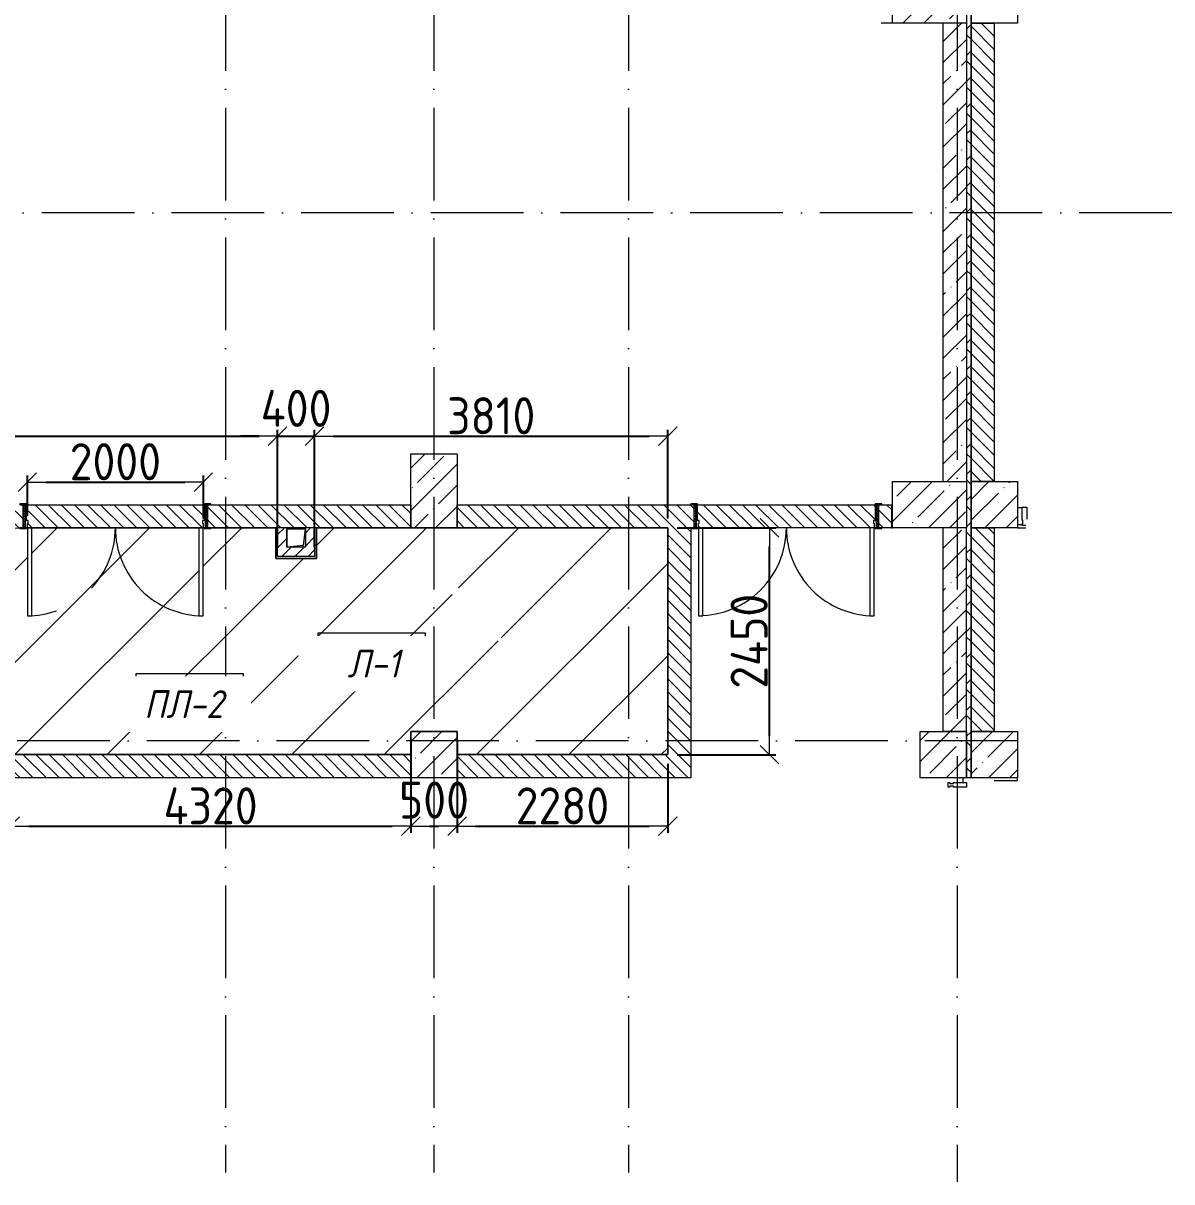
# Model space of a CAD drawing. Header units: millimetres. Extents: x 222978 to 324953, y 104171 to 146527.
# Drawn here: x 241594 to 253996, y 104316 to 116829 of the extents above; entities that cross this region are included whole.
import ezdxf

# ---------------------------------------------------------------- set-up
doc = ezdxf.new("R2010")
doc.units = ezdxf.units.MM
doc.linetypes.add('50_200_ШТРИХ_1Т_ш5_п1_п1_', pattern=[1400, 1000, -200, 0, -200])
for name, color, linetype, lineweight in [('A-CLNG', 7, 'Continuous', 9), ('A-CLNG-IDEN', 7, 'Continuous', 9), ('A-CLNG-PATT', 7, 'Continuous', 9), ('A-DOOR', 7, 'Continuous', 9), ('A-DOOR-1', 7, 'Continuous', 5), ('A-DOOR-FRAM', 7, 'Continuous', 9), ('A-DOOR-FRAM-1', 7, 'Continuous', 5), ('A-FLOR', 7, 'Continuous', 9), ('A-GLAZ-CWMG', 7, 'Continuous', 9), ('A-GLAZ-CWMG-1', 7, 'Continuous', 20), ('A-WALL', 7, 'Continuous', 5), ('A-WALL-FNSH-1', 7, 'Continuous', 5), ('I-WALL', 7, 'Continuous', 5), ('S-COLS', 7, 'Continuous', 9), ('S-COLS-1', 7, 'Continuous', 5), ('Размеры', 7, 'Continuous', 15)]:
    doc.layers.add(name, color=color, linetype=linetype, lineweight=lineweight)
for name, color, linetype, lineweight, true_color in [('I-WALL-2', 7, 'Continuous', 5, 0x787878), ('M-EQPM-1', 7, 'Continuous', 9, 0xaaaaaa), ('M-EQPM-2', 7, 'Continuous', 9, 0xe2e2e2), ('Оси-3', 7, '50_200_ШТРИХ_1Т_ш5_п1_п1_', 9, 0xaaaaaa)]:
    doc.layers.add(name, color=color, linetype=linetype, lineweight=lineweight, true_color=true_color)
doc.styles.add('ISOCPEUR_I_1', font='isocpeui.ttf', dxfattribs={"width": 0.9, "height": 500})
doc.styles.add('СПДС', font='isocpeur.ttf', dxfattribs={"width": 0.9})
doc.dimstyles.new('Больше Размера А3', dxfattribs={"dimtxt": 400, "dimasz": 200, "dimexe": 70, "dimexo": 100, "dimgap": 20, "dimtad": 1, "dimdec": 0, "dimrnd": 10, "dimzin": 0, "dimdsep": 46, "dimtxsty": 'СПДС', "dimblk": 'ARROWHEAD_6', "dimcen": 1, "dimclrd": 256, "dimclre": 256, "dimclrt": 256, "dimazin": 0, "dimtfac": 1, "dimtdec": 0, "dimtmove": 2, "dimatfit": 3, "dimfxl": 1, "dimtolj": 1, "dimtzin": 0, "dimarcsym": 0})
pattern_1 = [(135, (177078.66, 41498.28), (-70.71068, -70.71068), [])]
pattern_2 = [(45, (-821.384, 189.685), (-14.1421, 14.1421), []), (135, (-821.384, 189.685), (-14.1421, -14.1421), [])]
pattern_3 = [(135, (1301.41, 189.685), (-14.1421, -14.1421), []), (225, (1301.41, 189.685), (14.1421, -14.1421), [])]
pattern_4 = [(45, (177078.66, 41498.28), (-228.0985, 228.0985), []), (45, (177306.76, 41498.28), (-228.0985, 228.0985), [403.225, -80.645, 6.706, -73.939])]
pattern_5 = [(45, (177078.66, 41498.28), (-70.71068, 70.71068), [])]
pattern_6 = [(0, (177078.66, 41498.28), (406.4, 101.6), [6.706, -298.094, 6.706, -298.094, -1625.6]), (0, (177078.66, 41498.28), (406.4, 101.6), [-609.6, 6.706, -602.894, 6.706, -298.094, -711.2]), (0, (177078.66, 41498.28), (406.4, 101.6), [-1524, 6.706, -196.494, 6.706, -501.294]), (120, (177231.06, 41549.08), (-291.18818, 301.15272), [6.706, -298.094, 6.706, -298.094, -1625.6]), (120, (177231.06, 41549.08), (-291.18818, 301.15272), [-609.6, 6.706, -602.894, 6.706, -298.094, -711.2]), (120, (177231.06, 41549.08), (-291.18818, 301.15272), [-1524, 6.706, -196.494, 6.706, -501.294]), (240, (177281.86, 41752.28), (-115.21182, -402.75272), [6.706, -298.094, 6.706, -298.094, -1625.6]), (240, (177281.86, 41752.28), (-115.21182, -402.75272), [-609.6, 6.706, -602.894, 6.706, -298.094, -711.2]), (240, (177281.86, 41752.28), (-115.21182, -402.75272), [-1524, 6.706, -196.494, 6.706, -501.294])]

# ---------------------------------------------------------------- blocks, each defined once
blk = doc.blocks.new('110_Дверь_СКБ_2Ст - СОШ_Д-22_1_Дв_2000x2100h_Физкультурный зал_ Зал для хореографии_ Снарядная_ Инвентарная_EI30-25959718-АИ_План потолка_1 этаж')
at = {"layer": 'A-DOOR-FRAM-1'}
h = blk.add_hatch(dxfattribs=at)
h.set_pattern_fill('FP_109', color=256, style=0, pattern_type=2)
h.set_pattern_definition(pattern_2)
h.paths.add_polyline_path([(-987.5, 125), (-987.5, -125), (-962.5, -125), (-962.5, 125)])
h = blk.add_hatch(dxfattribs=at)
h.set_pattern_fill('FP_110', color=256, style=0, pattern_type=2)
h.set_pattern_definition(pattern_3)
h.paths.add_polyline_path([(1012.5, 125), (987.5, 125), (987.5, -125), (1012.5, -125), (1012.5, -60.4)])
at = {"layer": 'A-DOOR'}
for p, q in [((-937.5, 1075), (-937.5, 125)), ((-887.5, 1075), (-937.5, 1075)), ((-887.5, 125), (-887.5, 1075)), ((962.5, 1075), (912.5, 1075)), ((912.5, 1075), (912.5, 125)), ((962.5, 125), (962.5, 1075)), ((-937.5, 125), (-887.5, 125)), ((912.5, 125), (962.5, 125))]:
    blk.add_line(p, q, dxfattribs=at)
at = {"layer": 'A-DOOR-1'}
for centre, start, end in [((-937.5, 125), 360, 90), ((962.5, 125), 90, 180)]:
    blk.add_arc(centre, 950, start, end, dxfattribs=at)
at = {"layer": 'A-DOOR-FRAM'}
for p, q in [((-947.5, 133), (-1017.5, 133)), ((-1017.5, 133), (-1017.5, 125)), ((-947.5, 125), (-947.5, 133)), ((1042.5, 133), (972.5, 133)), ((972.5, 133), (972.5, 125)), ((1042.5, 125), (1042.5, 133)), ((-1017.5, 125), (-947.5, 125)), ((-962.5, 125), (-987.5, 125)), ((-987.5, 125), (-987.5, -125)), ((-937.5, 125), (-962.5, 125)), ((-962.5, 125), (-962.5, 45)), ((-962.5, -125), (-962.5, 125)), ((-962.5, 45), (-927.5, 45)), ((-947.5, 45), (-962.5, 45)), ((-962.5, 45), (-962.5, -125)), ((-947.5, -125), (-947.5, 45)), ((-937.5, 75), (-937.5, 125)), ((-927.5, 75), (-937.5, 75)), ((-927.5, 45), (-927.5, 75)), ((962.5, 75), (952.5, 75)), ((952.5, 75), (952.5, 45)), ((952.5, 45), (987.5, 45)), ((962.5, 125), (962.5, 75)), ((987.5, 125), (962.5, 125)), ((972.5, 125), (1042.5, 125)), ((987.5, 45), (972.5, 45)), ((972.5, 45), (972.5, -125)), ((987.5, 45), (987.5, 125)), ((1012.5, 125), (987.5, 125)), ((987.5, 125), (987.5, -125)), ((987.5, -125), (987.5, 45)), ((1012.5, -125), (1012.5, 125)), ((-947.5, -125), (-1017.5, -125)), ((-1017.5, -125), (-1017.5, -133)), ((-987.5, -125), (-962.5, -125)), ((-962.5, -125), (-947.5, -125)), ((-947.5, -133), (-947.5, -125)), ((1042.5, -125), (972.5, -125)), ((972.5, -125), (972.5, -133)), ((972.5, -125), (987.5, -125)), ((987.5, -125), (1012.5, -125)), ((1042.5, -133), (1042.5, -125)), ((-1017.5, -133), (-947.5, -133)), ((972.5, -133), (1042.5, -133))]:
    blk.add_line(p, q, dxfattribs=at)
blk = doc.blocks.new('110_Дверь_СКБ_2Ст - СОШ_Д-22_1_Дв_2000x2100h_Физкультурный зал_ Зал для хореографии_ Снарядная_ Инвентарная_EI30-25959547-АИ_План потолка_1 этаж')
at = {"layer": 'A-DOOR-FRAM-1'}
h = blk.add_hatch(dxfattribs=at)
h.set_pattern_fill('FP_109', color=256, style=0, pattern_type=2)
h.set_pattern_definition(pattern_2)
h.paths.add_polyline_path([(-987.5, 125), (-987.5, -125), (-962.5, -125), (-962.5, 125)])
h = blk.add_hatch(dxfattribs=at)
h.set_pattern_fill('FP_110', color=256, style=0, pattern_type=2)
h.set_pattern_definition(pattern_3)
h.paths.add_polyline_path([(987.5, 125), (987.5, -125), (1012.5, -125), (1012.5, 125)])
at = {"layer": 'A-DOOR'}
for p, q in [((-937.5, 1075), (-937.5, 125)), ((-887.5, 1075), (-937.5, 1075)), ((-887.5, 125), (-887.5, 1075)), ((962.5, 1075), (912.5, 1075)), ((912.5, 1075), (912.5, 125)), ((962.5, 125), (962.5, 1075)), ((-937.5, 125), (-887.5, 125)), ((912.5, 125), (962.5, 125))]:
    blk.add_line(p, q, dxfattribs=at)
at = {"layer": 'A-DOOR-1'}
for centre, start, end in [((-937.5, 125), 360, 90), ((962.5, 125), 90, 109.43525), ((962.5, 125), 136.72696, 180)]:
    blk.add_arc(centre, 950, start, end, dxfattribs=at)
at = {"layer": 'A-DOOR-FRAM'}
for p, q in [((-947.5, 133), (-1017.5, 133)), ((-1017.5, 133), (-1017.5, 125)), ((-947.5, 125), (-947.5, 133)), ((1042.5, 133), (972.5, 133)), ((972.5, 133), (972.5, 125)), ((1042.5, 125), (1042.5, 133)), ((-1017.5, 125), (-947.5, 125)), ((-962.5, 125), (-987.5, 125)), ((-987.5, 125), (-987.5, -125)), ((-937.5, 125), (-962.5, 125)), ((-962.5, 125), (-962.5, 45)), ((-962.5, -125), (-962.5, 125)), ((-962.5, 45), (-927.5, 45)), ((-947.5, 45), (-962.5, 45)), ((-962.5, 45), (-962.5, -125)), ((-947.5, -125), (-947.5, 45)), ((-937.5, 75), (-937.5, 125)), ((-927.5, 75), (-937.5, 75)), ((-927.5, 45), (-927.5, 75)), ((962.5, 75), (952.5, 75)), ((952.5, 75), (952.5, 45)), ((952.5, 45), (987.5, 45)), ((962.5, 125), (962.5, 75)), ((987.5, 125), (962.5, 125)), ((972.5, 125), (1042.5, 125)), ((987.5, 45), (972.5, 45)), ((972.5, 45), (972.5, -125)), ((987.5, 45), (987.5, 125)), ((1012.5, 125), (987.5, 125)), ((987.5, 125), (987.5, -125)), ((987.5, -125), (987.5, 45)), ((1012.5, -125), (1012.5, 125)), ((-947.5, -125), (-1017.5, -125)), ((-1017.5, -125), (-1017.5, -133)), ((-987.5, -125), (-962.5, -125)), ((-962.5, -125), (-947.5, -125)), ((-947.5, -133), (-947.5, -125)), ((1042.5, -125), (972.5, -125)), ((972.5, -125), (972.5, -133)), ((972.5, -125), (987.5, -125)), ((987.5, -125), (1012.5, -125)), ((1042.5, -133), (1042.5, -125)), ((-1017.5, -133), (-947.5, -133)), ((972.5, -133), (1042.5, -133))]:
    blk.add_line(p, q, dxfattribs=at)
blk = doc.blocks.new('BSC_Колонна _Прямоугольная - 500х800-V299-АИ_План потолка_1 этаж')
at = {"layer": 'S-COLS-1'}
h = blk.add_hatch(dxfattribs=at)
h.set_pattern_fill('FP_190', color=256, style=0, pattern_type=2)
h.set_pattern_definition([(315, (-75581.04, 74300), (228.0985, 228.0985), []), (315, (-75581.04, 74071.9), (228.0985, 228.0985), [403.225, -80.645, 6.706, -73.939])])
h.paths.add_polyline_path([(-250, -364), (-250, -400), (250, -400), (250, 400), (-250, 400), (-250, -150)])
for p, q in [((-250, 400), (250, 400)), ((-250, -400), (-250, 400)), ((250, 400), (250, -400)), ((250, -400), (-250, -400))]:
    blk.add_line(p, q, dxfattribs=at)
blk = doc.blocks.new('BSC_Колонна _Прямоугольная - 500х800-V300-АИ_План потолка_1 этаж')
at = {"layer": 'S-COLS-1'}
h = blk.add_hatch(dxfattribs=at)
h.set_pattern_fill('FP_191', color=256, style=0, pattern_type=2)
h.set_pattern_definition([(315, (-70130.7, 74300), (228.0985, 228.0985), []), (315, (-70130.7, 74071.9), (228.0985, 228.0985), [403.225, -80.645, 6.706, -73.939])])
h.paths.add_polyline_path([(-250, -124), (-250, -400), (250, -400), (250, 400), (-250, 400), (-250, -16)])
for p, q in [((-250, 400), (250, 400)), ((-250, -400), (-250, 400)), ((250, 400), (250, -400)), ((250, -400), (-250, -400))]:
    blk.add_line(p, q, dxfattribs=at)
blk = doc.blocks.new('Канал вертикальный прямоугольный - Шахта - значок проема-24087354-АИ_План потолка_1 этаж')
at = {"layer": 'M-EQPM-2'}
blk.add_hatch(color=256, dxfattribs=at).paths.add_polyline_path([(10, 100), (-100, 100), (-100, -100), (-80, 80), (100, 100)])
at = {"layer": 'M-EQPM-1'}
for p, q in [((-100, -100), (-100, 100)), ((-100, 100), (100, 100)), ((-80, 80), (-100, -100)), ((-80, 80), (100, 100)), ((100, 100), (100, -100)), ((100, -100), (-100, -100))]:
    blk.add_line(p, q, dxfattribs=at)
blk = doc.blocks.new('BSC_Колонна _Прямоугольная - 500х500-V395-АИ_План потолка_1 этаж')
at = {"layer": 'S-COLS-1'}
h = blk.add_hatch(dxfattribs=at)
h.set_pattern_fill('FP_253', color=256, style=0, pattern_type=2)
h.set_pattern_definition([(45, (-68950, -67430.7), (-228.0985, 228.0985), []), (45, (-68721.9, -67430.7), (-228.0985, 228.0985), [403.225, -80.645, 6.706, -73.939])])
h.paths.add_polyline_path([(250, -250), (250, 250), (-250, 250), (-250, -250)])
for p, q in [((-250, 250), (250, 250)), ((-250, -250), (-250, 250)), ((250, 250), (250, -250)), ((250, -250), (-250, -250))]:
    blk.add_line(p, q, dxfattribs=at)
blk = doc.blocks.new('Прямоугольный импост - Импост структурный с накладкой - 180мм-20786475-АИ_План потолка_1 этаж')
at = {"layer": 'A-GLAZ-CWMG-1'}
for p, q in [((15, 17), (-25, 17)), ((-25, 17), (-25, 0)), ((-25, 0), (-15, 0)), ((-15, 0), (-15, -40)), ((-15, -40), (-25, -40)), ((-25, -40), (-25, -180)), ((25, -180), (25, -50)), ((-25, -180), (25, -180))]:
    blk.add_line(p, q, dxfattribs=at)
blk = doc.blocks.new('Прямоугольный импост - Импост структурный с накладкой - 180мм-V239-АИ_План потолка_1 этаж')
at = {"layer": 'A-GLAZ-CWMG-1'}
for p, q in [((25, 180), (-25, 180)), ((-25, 180), (-25, 40)), ((25, 40), (25, 180)), ((-25, 40), (-15, 40)), ((-15, 0), (-25, 0)), ((-25, 0), (-25, -17)), ((-15, 40), (-15, 0)), ((15, 0), (15, 40)), ((15, 40), (25, 40)), ((25, 0), (15, 0)), ((25, -17), (25, 0)), ((-25, -17), (25, -17))]:
    blk.add_line(p, q, dxfattribs=at)
blk = doc.blocks.new('ARROWHEAD_6')
at = {"color": 0, "linetype": 'Continuous'}
for p, q in [((0, 0), (-1, 0)), ((-0.5, -0.5), (0.5, 0.5))]:
    blk.add_line(p, q, dxfattribs=at)
blk = doc.blocks.new('*D26')
at = {"layer": 'Defpoints', "color": 0, "transparency": 16777216}
for p in [(248554, 111379), (249652, 111379), (248554, 108929)]:
    blk.add_point(p, dxfattribs=at)
at = {"layer": 'Размеры', "lineweight": -2, "transparency": 16777216}
for p, q in [((248654, 111379), (249722, 111379)), ((249652, 109129), (249652, 111179)), ((248654, 108929), (249722, 108929))]:
    blk.add_line(p, q, dxfattribs=at)
at = {"layer": 'Размеры', "lineweight": -2, "transparency": 16777216, "xscale": 200, "yscale": 200, "zscale": 200}
for p, rotation in [((249652, 111379), 90), ((249652, 108929), 270)]:
    blk.add_blockref('ARROWHEAD_6', p, dxfattribs=dict(at, rotation=rotation))
at = {"layer": 'Размеры', "transparency": 16777216, "insert": (249432, 110154), "char_height": 400, "attachment_point": 5, "rotation": 90, "style": 'СПДС'}
blk.add_mtext('\\A1;2450', dxfattribs=at)
blk = doc.blocks.new('*D27')
at = {"layer": 'Defpoints', "color": 0, "transparency": 16777216}
for p in [(244340, 112369), (234829, 111369), (244340, 111369)]:
    blk.add_point(p, dxfattribs=at)
at = {"layer": 'Размеры', "lineweight": -2, "transparency": 16777216}
for p, q in [((234829, 111469), (234829, 112439)), ((244340, 111469), (244340, 112439)), ((235029, 112369), (244140, 112369))]:
    blk.add_line(p, q, dxfattribs=at)
at = {"layer": 'Размеры', "lineweight": -2, "transparency": 16777216, "xscale": 200, "yscale": 200, "zscale": 200, "rotation": 180}
blk.add_blockref('ARROWHEAD_6', (234829, 112369), dxfattribs=at)
at = {"layer": 'Размеры', "lineweight": -2, "transparency": 16777216, "xscale": 200, "yscale": 200, "zscale": 200}
blk.add_blockref('ARROWHEAD_6', (244340, 112369), dxfattribs=at)
at = {"layer": 'Размеры', "transparency": 16777216, "insert": (239585, 112589), "char_height": 400, "attachment_point": 5, "style": 'СПДС'}
blk.add_mtext('\\A1;9510', dxfattribs=at)
blk = doc.blocks.new('*D28')
at = {"layer": 'Defpoints', "color": 0, "transparency": 16777216}
for p in [(244740, 112369), (244340, 111069), (244740, 111069)]:
    blk.add_point(p, dxfattribs=at)
at = {"layer": 'Размеры', "lineweight": -2, "transparency": 16777216}
for p, q in [((244340, 111169), (244340, 112439)), ((244740, 111169), (244740, 112439)), ((244140, 112369), (243940, 112369)), ((244340, 112369), (244740, 112369)), ((244940, 112369), (245140, 112369))]:
    blk.add_line(p, q, dxfattribs=at)
at = {"layer": 'Размеры', "lineweight": -2, "transparency": 16777216, "xscale": 200, "yscale": 200, "zscale": 200}
blk.add_blockref('ARROWHEAD_6', (244340, 112369), dxfattribs=at)
at = {"layer": 'Размеры', "lineweight": -2, "transparency": 16777216, "xscale": 200, "yscale": 200, "zscale": 200, "rotation": 180}
blk.add_blockref('ARROWHEAD_6', (244740, 112369), dxfattribs=at)
at = {"layer": 'Размеры', "transparency": 16777216, "insert": (244540, 112669), "char_height": 400, "attachment_point": 5, "style": 'СПДС'}
blk.add_mtext('\\A1;400', dxfattribs=at)
blk = doc.blocks.new('*D29')
at = {"layer": 'Defpoints', "color": 0, "transparency": 16777216}
for p in [(248554, 112369), (248554, 111379), (244740, 111069)]:
    blk.add_point(p, dxfattribs=at)
at = {"layer": 'Размеры', "lineweight": -2, "transparency": 16777216}
for p, q in [((244740, 111169), (244740, 112439)), ((248554, 111479), (248554, 112439)), ((244940, 112369), (248354, 112369))]:
    blk.add_line(p, q, dxfattribs=at)
at = {"layer": 'Размеры', "lineweight": -2, "transparency": 16777216, "xscale": 200, "yscale": 200, "zscale": 200, "rotation": 180}
blk.add_blockref('ARROWHEAD_6', (244740, 112369), dxfattribs=at)
at = {"layer": 'Размеры', "lineweight": -2, "transparency": 16777216, "xscale": 200, "yscale": 200, "zscale": 200}
blk.add_blockref('ARROWHEAD_6', (248554, 112369), dxfattribs=at)
at = {"layer": 'Размеры', "transparency": 16777216, "insert": (246647, 112589), "char_height": 400, "attachment_point": 5, "style": 'СПДС'}
blk.add_mtext('\\A1;3810', dxfattribs=at)
blk = doc.blocks.new('*D35')
at = {"layer": 'Defpoints', "color": 0, "transparency": 16777216}
for p in [(241455, 108929), (245779, 108929), (245779, 108156)]:
    blk.add_point(p, dxfattribs=at)
at = {"layer": 'Размеры', "lineweight": -2, "transparency": 16777216}
for p, q in [((241455, 108829), (241455, 108086)), ((245779, 108829), (245779, 108086)), ((241655, 108156), (245579, 108156))]:
    blk.add_line(p, q, dxfattribs=at)
at = {"layer": 'Размеры', "lineweight": -2, "transparency": 16777216, "xscale": 200, "yscale": 200, "zscale": 200, "rotation": 180}
blk.add_blockref('ARROWHEAD_6', (241455, 108156), dxfattribs=at)
at = {"layer": 'Размеры', "lineweight": -2, "transparency": 16777216, "xscale": 200, "yscale": 200, "zscale": 200}
blk.add_blockref('ARROWHEAD_6', (245779, 108156), dxfattribs=at)
at = {"layer": 'Размеры', "transparency": 16777216, "insert": (243617, 108376), "char_height": 400, "attachment_point": 5, "style": 'СПДС'}
blk.add_mtext('\\A1;4320', dxfattribs=at)
blk = doc.blocks.new('*D36')
at = {"layer": 'Defpoints', "color": 0, "transparency": 16777216}
for p in [(245779, 109179), (246279, 109179), (246279, 108156)]:
    blk.add_point(p, dxfattribs=at)
at = {"layer": 'Размеры', "lineweight": -2, "transparency": 16777216}
for p, q in [((245779, 109079), (245779, 108086)), ((246279, 109079), (246279, 108086)), ((245979, 108156), (246079, 108156))]:
    blk.add_line(p, q, dxfattribs=at)
at = {"layer": 'Размеры', "lineweight": -2, "transparency": 16777216, "xscale": 200, "yscale": 200, "zscale": 200, "rotation": 180}
blk.add_blockref('ARROWHEAD_6', (245779, 108156), dxfattribs=at)
at = {"layer": 'Размеры', "lineweight": -2, "transparency": 16777216, "xscale": 200, "yscale": 200, "zscale": 200}
blk.add_blockref('ARROWHEAD_6', (246279, 108156), dxfattribs=at)
at = {"layer": 'Размеры', "transparency": 16777216, "insert": (246029, 108438), "char_height": 400, "attachment_point": 5, "style": 'СПДС'}
blk.add_mtext('\\A1;500', dxfattribs=at)
blk = doc.blocks.new('*D37')
at = {"layer": 'Defpoints', "color": 0, "transparency": 16777216}
for p in [(246279, 109179), (248554, 108929), (248554, 108156)]:
    blk.add_point(p, dxfattribs=at)
at = {"layer": 'Размеры', "lineweight": -2, "transparency": 16777216}
for p, q in [((246279, 109079), (246279, 108086)), ((248554, 108829), (248554, 108086)), ((246479, 108156), (248354, 108156))]:
    blk.add_line(p, q, dxfattribs=at)
at = {"layer": 'Размеры', "lineweight": -2, "transparency": 16777216, "xscale": 200, "yscale": 200, "zscale": 200, "rotation": 180}
blk.add_blockref('ARROWHEAD_6', (246279, 108156), dxfattribs=at)
at = {"layer": 'Размеры', "lineweight": -2, "transparency": 16777216, "xscale": 200, "yscale": 200, "zscale": 200}
blk.add_blockref('ARROWHEAD_6', (248554, 108156), dxfattribs=at)
at = {"layer": 'Размеры', "transparency": 16777216, "insert": (247416, 108376), "char_height": 400, "attachment_point": 5, "style": 'СПДС'}
blk.add_mtext('\\A1;2280', dxfattribs=at)
blk = doc.blocks.new('*D55')
at = {"layer": 'Defpoints', "color": 0, "transparency": 16777216}
for p in [(243539, 111873), (241639, 111404), (243539, 111378)]:
    blk.add_point(p, dxfattribs=at)
at = {"layer": 'Размеры', "lineweight": -2, "transparency": 16777216}
for p, q in [((241639, 111504), (241639, 111943)), ((241839, 111873), (243339, 111873)), ((243539, 111478), (243539, 111943))]:
    blk.add_line(p, q, dxfattribs=at)
at = {"layer": 'Размеры', "lineweight": -2, "transparency": 16777216, "xscale": 200, "yscale": 200, "zscale": 200, "rotation": 180}
blk.add_blockref('ARROWHEAD_6', (241639, 111873), dxfattribs=at)
at = {"layer": 'Размеры', "lineweight": -2, "transparency": 16777216, "xscale": 200, "yscale": 200, "zscale": 200}
blk.add_blockref('ARROWHEAD_6', (243539, 111873), dxfattribs=at)
at = {"layer": 'Размеры', "transparency": 16777216, "insert": (242589, 112093), "char_height": 400, "attachment_point": 5, "style": 'СПДС'}
blk.add_mtext('\\A1;2000', dxfattribs=at)

msp = doc.modelspace()

# ---------------------------------------------------------------- hatches: boundary and pattern name
at = {"layer": 'A-CLNG-PATT', "true_color": 0xf26722}
h = msp.add_hatch(dxfattribs=at)
h.set_pattern_fill('ANSI31', color=30, scale=222, style=0)
h.paths.add_polyline_path([(235801.7, 108929.3), (239003.7, 108929.3), (239003.7, 109819.3), (240078.7, 109819.3), (240078.7, 109409.3), (241454.7, 109409.3), (241455.2, 108929.3), (245778.7, 108929.3), (245778.7, 109179), (246278.7, 109179), (246278.7, 108929.3), (248553.7, 108929.3), (248553.7, 111379), (244760.4, 111379), (244760.4, 111049.3), (244320.4, 111049.3), (244320.4, 111379), (243618.7, 111379), (243618.7, 111371), (243548.7, 111371), (243548.7, 111379), (243538.7, 111379), (243538.7, 110429), (243488.7, 110429), (243488.7, 111379), (241688.7, 111379), (241688.7, 110429), (241638.7, 110429), (241638.7, 111379), (241628.7, 111379), (241628.7, 111371), (241558.7, 111371), (241558.7, 111379), (241454.7, 111379), (240714.7, 111379), (234828.7, 111379), (234828.7, 109559.3), (235248.7, 109559.3), (235248.7, 108929.3)])
h.paths.add_polyline_path([(246153.7, 110729.3), (246753.7, 110729.3), (246753.7, 110129.3)], flags=16)
h.paths.add_polyline_path([(242553.7, 110729.3), (241953.7, 110729.3), (242553.7, 110729.3), (242553.7, 110244.7)], flags=16)
h.paths.add_polyline_path([(237753.7, 110729.3), (237153.7, 110729.3), (237753.7, 110729.3), (237753.7, 110286.3)], flags=16)
at = {"layer": 'A-WALL'}
h = msp.add_hatch(dxfattribs=at)
h.set_pattern_fill('FP_1', color=256, style=0, pattern_type=2)
h.set_pattern_definition(pattern_4)
h.paths.add_polyline_path([(251528.7, 109179), (251778.7, 109179), (251778.6, 111379), (251528.7, 111379), (251528.7, 109392.3)])
h.paths.add_polyline_path([(251528.7, 111879), (251778.7, 111879), (251778.7, 116829.3), (251528.7, 116829.3), (251528.7, 112037.6)])
at = {"layer": 'I-WALL'}
h = msp.add_hatch(dxfattribs=at)
h.set_pattern_fill('FP_123', color=256, style=0, pattern_type=2)
h.set_pattern_definition([(45, (177078.66, 41498.28), (-141.42136, 141.42136), []), (135, (177078.66, 41498.28), (-141.42136, -141.42136), [])])
h.paths.add_polyline_path([(251828.7, 108679), (251828.7, 127179.3), (251778.7, 127179), (251778.7, 108679)])
h = msp.add_hatch(dxfattribs=at)
h.set_pattern_fill('FP_2', color=256, style=0, pattern_type=2)
h.set_pattern_definition(pattern_1)
h.paths.add_polyline_path([(252078.7, 109179), (252078.7, 111379), (251828.7, 111379), (251828.7, 109179)])
h.paths.add_polyline_path([(251828.7, 111879), (252078.7, 111879), (252078.7, 116829.3), (251828.7, 116829.3), (251828.7, 112037.6)])
h.paths.add_polyline_path([(252078.7, 117329.3), (252078.7, 123179.3), (251828.7, 123179.3), (251828.7, 117329.3)])
h.paths.add_polyline_path([(251828.7, 123679.3), (252078.7, 123679.3), (252078.7, 126679.3), (251828.7, 126679.3), (251828.7, 123734.8)])
h = msp.add_hatch(dxfattribs=at)
h.set_pattern_fill('FP_2', color=256, style=0, pattern_type=2)
h.set_pattern_definition(pattern_1)
h.paths.add_polyline_path([(241092.9, 111379), (241588.7, 111379), (241588.7, 111629), (240328.7, 111629), (240328.7, 111379), (240714.7, 111379)])
h.paths.add_polyline_path([(235248.7, 111379), (239828.7, 111379), (239828.7, 111629), (234838.7, 111629), (234838.7, 111379)])
h.paths.add_polyline_path([(248559.5, 111379), (248803.7, 111379), (248803.7, 111629), (246278.7, 111629), (246278.7, 111379), (248553.7, 111379)])
h.paths.add_polyline_path([(244740.4, 111379), (245778.7, 111379), (245778.7, 111629), (243588.7, 111629), (243588.7, 111379), (244640.4, 111379)])
h.paths.add_polyline_path([(241638.7, 111379), (243538.7, 111379), (243538.7, 111429), (243528.7, 111429), (243528.7, 111459), (243548.7, 111459), (243548.7, 111629), (241628.7, 111629), (241628.7, 111459), (241648.7, 111459), (241648.7, 111429), (241638.7, 111429), (241638.7, 111392.1)])
h = msp.add_hatch(dxfattribs=at)
h.set_pattern_fill('FP_2', color=256, style=0, pattern_type=2)
h.set_pattern_definition(pattern_1)
h.paths.add_polyline_path([(248803.7, 111379), (248833.7, 111379), (248833.7, 111629), (248803.7, 111629), (248803.7, 111563.7)])
h.paths.add_polyline_path([(250968.7, 111379), (250968.7, 111629), (250833.7, 111629), (250833.7, 111379), (250863.7, 111379)])
h.paths.add_polyline_path([(250733.7, 111379), (250783.7, 111379), (250783.7, 111429), (250773.7, 111429), (250773.7, 111459), (250793.7, 111459), (250793.7, 111629), (248873.7, 111629), (248873.7, 111459), (248893.7, 111459), (248893.7, 111429), (248883.7, 111429), (248883.7, 111379), (248933.7, 111379)])
h = msp.add_hatch(dxfattribs=at)
h.set_pattern_fill('FP_4', color=256, style=0, pattern_type=2)
h.set_pattern_definition(pattern_5)
h.paths.add_polyline_path([(244340.4, 111169.3), (244440.4, 111169.3), (244440.4, 111379), (244340.4, 111377.7), (244340.4, 111189.3)])
h = msp.add_hatch(dxfattribs=at)
h.set_pattern_fill('FP_4', color=256, style=0, pattern_type=2)
h.set_pattern_definition(pattern_5)
h.paths.add_polyline_path([(244695.1, 111169.3), (244740.4, 111169.3), (244740.4, 111379), (244640.4, 111379), (244640.4, 111169.3), (244663, 111169.3)])
h = msp.add_hatch(dxfattribs=at)
h.set_pattern_fill('FP_2', color=256, style=0, pattern_type=2)
h.set_pattern_definition(pattern_1)
h.paths.add_polyline_path([(248559.5, 108679.3), (248803.7, 108679.3), (248803.7, 111379), (248553.7, 111379), (248553.7, 108679.3)])
h = msp.add_hatch(dxfattribs=at)
h.set_pattern_fill('FP_4', color=256, style=0, pattern_type=2)
h.set_pattern_definition(pattern_5)
h.paths.add_polyline_path([(244355.3, 111069.3), (244740.4, 111069.3), (244740.4, 111169.3), (244340.4, 111169.3), (244340.4, 111069.3)])
h = msp.add_hatch(dxfattribs=at)
h.set_pattern_fill('FP_2', color=256, style=0, pattern_type=2)
h.set_pattern_definition(pattern_1)
h.paths.add_polyline_path([(245778.7, 108679.3), (245778.4, 108929.3), (240828.7, 108929), (240828.7, 108679.3), (244320.4, 108679.3)])
h.paths.add_polyline_path([(248553.7, 108679.3), (248553.7, 108929.3), (246278.7, 108929.3), (246278.7, 108679.3)])
at = {"layer": 'I-WALL-2'}
h = msp.add_hatch(dxfattribs=at)
h.set_pattern_fill('FP_3', color=256, style=0, pattern_type=2)
h.set_pattern_definition(pattern_6)
h.paths.add_polyline_path([(244320.4, 111069.3), (244340.4, 111069.3), (244340.4, 111379), (244320.4, 111379), (244320.4, 111070.3)])
h = msp.add_hatch(dxfattribs=at)
h.set_pattern_fill('FP_3', color=256, style=0, pattern_type=2)
h.set_pattern_definition(pattern_6)
h.paths.add_polyline_path([(244749.5, 111069.3), (244760.4, 111069.3), (244760.4, 111379), (244740.4, 111379), (244740.4, 111069.3), (244744.2, 111069.3)])
h = msp.add_hatch(dxfattribs=at)
h.set_pattern_fill('FP_3', color=256, style=0, pattern_type=2)
h.set_pattern_definition(pattern_6)
h.paths.add_polyline_path([(244760.4, 111049.3), (244760.4, 111069.3), (244320.4, 111069.3), (244320.4, 111049.3), (244740.4, 111049.3)])
at = {"layer": 'S-COLS-1'}
h = msp.add_hatch(dxfattribs=at)
h.set_pattern_fill('FP_1', color=256, style=0, pattern_type=2)
h.set_pattern_definition(pattern_4)
h.paths.add_polyline_path([(246278.7, 111379), (246278.7, 112179), (245778.7, 112179), (245778.7, 111379)])
h = msp.add_hatch(dxfattribs=at)
h.set_pattern_fill('FP_1', color=256, style=0, pattern_type=2)
h.set_pattern_definition(pattern_4)
h.paths.add_polyline_path([(252328.7, 111379), (252328.7, 111879), (251828.7, 111879), (251828.7, 111379), (252103.4, 111379)])
h = msp.add_hatch(dxfattribs=at)
h.set_pattern_fill('FP_1', color=256, style=0, pattern_type=2)
h.set_pattern_definition(pattern_4)
h.paths.add_polyline_path([(251278.7, 108679), (251778.7, 108679.3), (251778.7, 109179), (251278.7, 109179), (251278.7, 108679.3)])
h = msp.add_hatch(dxfattribs=at)
h.set_pattern_fill('FP_1', color=256, style=0, pattern_type=2)
h.set_pattern_definition(pattern_4)
h.paths.add_polyline_path([(252328.6, 108679), (252328.7, 108679.3), (252328.7, 109179), (251828.7, 109179), (251828.7, 108679), (252103.4, 108679)])

# ---------------------------------------------------------------- linework, layer by layer
at = {"layer": 'A-CLNG'}
for p, q in [((250968.7, 111379), (250978.7, 111379)), ((252328.7, 111379), (252418.7, 111379)), ((252078.7, 108649.2), (252328.7, 108649.2)), ((252328.7, 108649.2), (252328.7, 108679))]:
    msp.add_line(p, q, dxfattribs=at)
at = {"layer": 'A-CLNG-IDEN', "flags": 128}
for points in [[(244778.7, 110244.5), (245934.3, 110244.5), (245934.3, 109662.5), (244778.7, 109662.5)], [(242812.4, 109806.3), (243968, 109806.3), (243968, 109224.3), (242812.4, 109224.3)]]:
    msp.add_lwpolyline(points, close=True, dxfattribs=at)
at = {"layer": 'A-FLOR'}
msp.add_line((250968.7, 111629), (250978.7, 111629), dxfattribs=at)
at = {"layer": 'A-WALL'}
for p, q in [((251828.7, 127179.3), (251828.7, 108679)), ((251528.7, 111879), (251528.7, 116829.3)), ((251778.7, 116829.3), (251778.7, 111879)), ((251828.7, 111879), (251828.7, 116829.3)), ((251828.7, 116829.3), (252078.7, 116829.3)), ((252078.7, 116829.3), (252078.7, 111879)), ((252078.7, 111879), (251828.7, 111879)), ((241628.7, 111629), (243548.7, 111629)), ((243618.7, 111629), (245778.7, 111629)), ((245778.7, 111629), (245778.7, 111379)), ((246278.7, 111629), (248803.7, 111629)), ((246278.7, 111379), (246278.7, 111629)), ((248873.7, 111629), (250793.7, 111629)), ((250863.7, 111629), (250968.7, 111629)), ((250968.7, 111629), (250968.7, 111379)), ((243488.7, 111379), (241688.7, 111379)), ((245778.7, 111379), (243618.7, 111379)), ((244340.4, 111069.3), (244340.4, 111379)), ((244740.4, 111379), (244740.4, 111069.3)), ((248553.7, 111379), (246278.7, 111379)), ((248553.7, 108929.3), (248553.7, 111379)), ((250733.7, 111379), (248933.7, 111379)), ((250968.7, 111379), (250863.7, 111379)), ((251528.7, 109179), (251528.7, 111379)), ((251778.7, 108679), (251778.7, 111379)), ((251828.7, 109179), (251828.7, 111379)), ((251828.7, 111379), (252078.7, 111379)), ((252078.7, 111379), (252078.7, 109179)), ((248803.7, 111371), (248803.7, 108679.3)), ((244740.4, 111069.3), (244340.4, 111069.3)), ((251778.7, 109179), (251528.7, 109179)), ((252078.7, 109179), (251828.7, 109179)), ((240828.7, 108929.3), (245778.7, 108929.3)), ((246278.7, 108929.3), (248553.7, 108929.3)), ((245778.7, 108679.3), (240828.7, 108679.3)), ((248803.7, 108679.3), (246278.7, 108679.3)), ((251828.7, 108679), (251778.7, 108679))]:
    msp.add_line(p, q, dxfattribs=at)
at = {"layer": 'A-WALL-FNSH-1'}
for p, q in [((250978.7, 116829.3), (250858.7, 116829.3)), ((244320.4, 111049.3), (244320.4, 111379)), ((244440.4, 111379), (244440.4, 111169.3)), ((244640.4, 111369.3), (244640.4, 111379)), ((244760.4, 111379), (244760.4, 111049.3)), ((244760.4, 111049.3), (244320.4, 111049.3))]:
    msp.add_line(p, q, dxfattribs=at)
at = {"layer": 'I-WALL'}
for p, q in [((252378.7, 111594), (252328.7, 111594)), ((252328.7, 111414), (252378.7, 111414)), ((251743.7, 108629.2), (251743.7, 108679))]:
    msp.add_line(p, q, dxfattribs=at)
at = {"layer": 'S-COLS'}
for p, q in [((252078.7, 116829.3), (251828.7, 116829.3)), ((251828.7, 111879), (252078.7, 111879)), ((245778.7, 111379), (245778.7, 111629)), ((246278.7, 111629), (246278.7, 111379)), ((252078.7, 111379), (251828.7, 111379)), ((251828.7, 109179), (252078.7, 109179))]:
    msp.add_line(p, q, dxfattribs=at)
at = {"layer": 'S-COLS-1'}
for p, q in [((251828.7, 116829.3), (251828.7, 117329.3)), ((252328.7, 117329.3), (252328.7, 116829.3)), ((252328.7, 116829.3), (252078.7, 116829.3)), ((245778.7, 111629), (245778.7, 112179)), ((245778.7, 112179), (246278.7, 112179)), ((246278.7, 112179), (246278.7, 111629)), ((251828.7, 111379), (251828.7, 111879)), ((252078.7, 111879), (252328.7, 111879)), ((252328.7, 111879), (252328.7, 111379)), ((246278.7, 111379), (245778.7, 111379)), ((252328.7, 111379), (252078.7, 111379)), ((251278.7, 108679), (251278.7, 109179)), ((251278.7, 109179), (251778.7, 109179)), ((251778.7, 109179), (251778.7, 108679)), ((251828.7, 108679), (251828.7, 109179)), ((252078.7, 109179), (252328.7, 109179)), ((252328.7, 109179), (252328.7, 108679)), ((251778.7, 108679), (251278.7, 108679)), ((252328.7, 108679), (251828.7, 108679))]:
    msp.add_line(p, q, dxfattribs=at)
at = {"layer": 'Оси-3'}
for p, q in [((243778.7, 128515.8), (243778.7, 104415.8)), ((246028.7, 128515.8), (246028.7, 104415.5)), ((248128.7, 128515.8), (248128.7, 104415.8)), ((251678.7, 128515.8), (251678.7, 104315.7)), ((253995.8, 114779.3), (224178.4, 114779.3)), ((252328.7, 109079.3), (224178.4, 109079.3))]:
    msp.add_line(p, q, dxfattribs=at)

# ---------------------------------------------------------------- block references
at = {"layer": 'A-DOOR', "rotation": 180}
for name, p in [('110_Дверь_СКБ_2Ст - СОШ_Д-22_1_Дв_2000x2100h_Физкультурный зал_ Зал для хореографии_ Снарядная_ Инвентарная_EI30-25959547-АИ_План потолка_1 этаж', (242601.2, 111504)), ('110_Дверь_СКБ_2Ст - СОШ_Д-22_1_Дв_2000x2100h_Физкультурный зал_ Зал для хореографии_ Снарядная_ Инвентарная_EI30-25959718-АИ_План потолка_1 этаж', (249846.2, 111504))]:
    msp.add_blockref(name, p, dxfattribs=at)
at = {"layer": 'A-GLAZ-CWMG', "extrusion": (0, 0, -1)}
for name, p, rotation in [('Прямоугольный импост - Импост структурный с накладкой - 180мм-20786475-АИ_План потолка_1 этаж', (-252403.7, 111421), 180), ('Прямоугольный импост - Импост структурный с накладкой - 180мм-V239-АИ_План потолка_1 этаж', (-251598.7, 108604.2), 90.0000000000002)]:
    msp.add_blockref(name, p, dxfattribs=dict(at, rotation=rotation))
at = {"layer": 'M-EQPM-1', "rotation": 180}
msp.add_blockref('Канал вертикальный прямоугольный - Шахта - значок проема-24087354-АИ_План потолка_1 этаж', (244540.4, 111269.3), dxfattribs=at)
at = {"layer": 'S-COLS', "rotation": 89.9999999999999}
for name, p in [('BSC_Колонна _Прямоугольная - 500х800-V299-АИ_План потолка_1 этаж', (251378.7, 117079.3)), ('BSC_Колонна _Прямоугольная - 500х800-V300-АИ_План потолка_1 этаж', (251378.7, 111629))]:
    msp.add_blockref(name, p, dxfattribs=at)
at = {"layer": 'S-COLS'}
msp.add_blockref('BSC_Колонна _Прямоугольная - 500х500-V395-АИ_План потолка_1 этаж', (246028.7, 108929), dxfattribs=at)

# ---------------------------------------------------------------- dimensions: what is measured, and where the dimension line sits
at = {"layer": 'Размеры'}
for base, p1, p2, picture, middle in [((244740.4, 112368.7), (244340.4, 111069.3), (244740.4, 111069.3), '*D28', (244540.4, 112668.7)), ((244340.4, 112368.7), (234828.7, 111369.3), (244340.4, 111369.3), '*D27', (239584.5, 112588.7)), ((248553.7, 112368.7), (244740.4, 111069.3), (248553.7, 111379), '*D29', (246647, 112588.7)), ((248553.7, 108155.8), (246278.7, 109179), (248553.7, 108929.3), '*D37', (247416.2, 108375.8)), ((245778.7, 108155.8), (241454.7, 108929.3), (245778.7, 108929), '*D35', (243616.7, 108375.8))]:
    dim = msp.add_linear_dim(base=base, p1=p1, p2=p2, dimstyle='Больше Размера А3', dxfattribs=at)
    dim.commit()
    dim.dimension.update_dxf_attribs({"geometry": picture, "text_midpoint": middle})
dim = msp.add_linear_dim(base=(243538.7, 111873.4), p1=(241638.7, 111404), p2=(243538.7, 111378.2), text='2000', dimstyle='Больше Размера А3', dxfattribs=at)
dim.commit()
dim.dimension.update_dxf_attribs({"geometry": '*D55', "text_midpoint": (242588.7, 112093.4)})
dim = msp.add_linear_dim(base=(249652.1, 111379), p1=(248553.7, 108929.3), p2=(248553.7, 111379), angle=90, dimstyle='Больше Размера А3', dxfattribs=at)
dim.commit()
dim.dimension.update_dxf_attribs({"geometry": '*D26', "text_midpoint": (249432.1, 110154.2)})
dim = msp.add_linear_dim(base=(246278.7, 108155.8), p1=(245778.7, 109179), p2=(246278.7, 109179), dimstyle='Больше Размера А3', dxfattribs=at)
dim.commit()
dim.dimension.update_dxf_attribs({"geometry": '*D36', "text_midpoint": (246028.7, 108438.5), "dimtype": 160})

# ---------------------------------------------------------------- next in the draw order: texts
at = {"layer": 'A-CLNG-IDEN', "char_height": 300, "width": 1155.6, "attachment_point": 5, "line_spacing_factor": 1.139951, "style": 'ISOCPEUR_I_1', "bg_fill": 2}
for s, insert in [('\\pxqc,t0.06,0.12,0.18,0.24,0.3,0.36,0.42,0.48,0.54,0.6,0.66,0.72,0.78,0.84,0.9,0.96,1.02,1.08,1.14,1.2,1.26,1.32,1.38,1.44,1.5,1.56,1.62,1.68,1.74,1.8,1.86,1.92; Л-1', (245291.6, 109912.4)), ('\\pxqc,t0.06,0.12,0.18,0.24,0.3,0.36,0.42,0.48,0.54,0.6,0.66,0.72,0.78,0.84,0.9,0.96,1.02,1.08,1.14,1.2,1.26,1.32,1.38,1.44,1.5,1.56,1.62,1.68,1.74,1.8,1.86,1.92;ПЛ-2', (243325.4, 109474.3))]:
    msp.add_mtext(s, dxfattribs=dict(at, insert=insert))

# ---------------------------------------------------------------- next in the draw order: linework, layer by layer
at = {"layer": 'Размеры'}
msp.add_lwpolyline([(234828.7, 111369.3), (244320.4, 111379), (244320.4, 111049.3), (244760.4, 111049.3), (244760.4, 111379), (248553.7, 111379), (248553.7, 108929.3), (246278.7, 108929.3), (246278.7, 109179), (245778.7, 109179), (245778.7, 108929.3), (241434.7, 108929.3), (241434.7, 109389.3), (240078.7, 109389.3), (240078.7, 109819.3), (239003.7, 109819.3), (239003.7, 108929.3), (235228.7, 108929.3), (235248.7, 109559.3), (234828.7, 109559.3)], close=True, dxfattribs=at)

doc.saveas('drawing.dxf')
